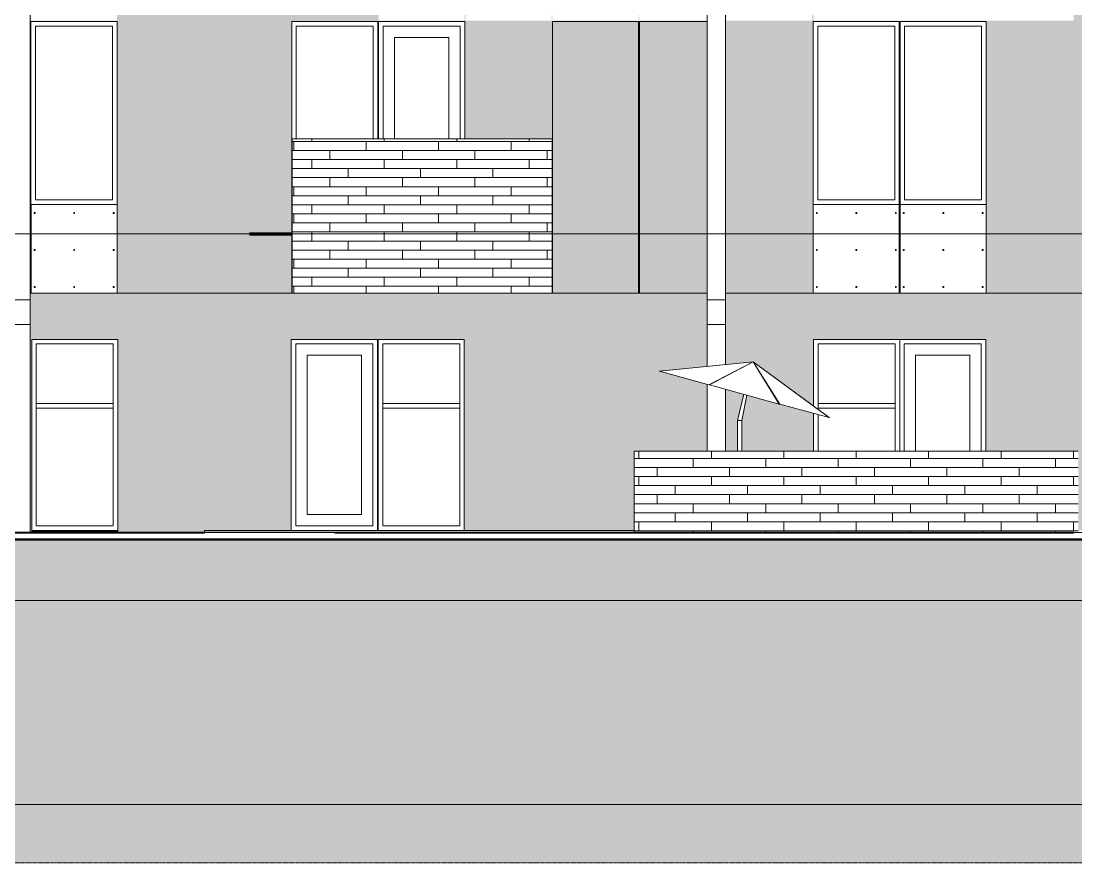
# Model space of a CAD drawing. Header units: inches. Extents: x -4169 to 1533, y -251 to 585.
# Drawn here: x -3410.1 to -2944.1, y -145.9 to 225.9 of the extents above; entities that cross this region are included whole.
import ezdxf

# ---------------------------------------------------------------- set-up
doc = ezdxf.new("R2010")
doc.units = ezdxf.units.IN
doc.header["$MEASUREMENT"] = 0
doc.linetypes.add('Aligning Line 1_8_', pattern=[0.25, 0.125, -0.125])
doc.linetypes.add('Grid Line 1_2_', pattern=[0.875, 0.5, -0.125, 0.125, -0.125])
for name, color, linetype, lineweight in [('0-1', 7, 'Continuous', 5), ('A-AREA', 32, 'Continuous', 70), ('A-FLOR', 192, 'Continuous', 13), ('A-FLOR-LEVL-1', 51, 'Grid Line 1_2_', 9), ('A-GENM', 5, 'Continuous', 9), ('A-WALL', 113, 'Continuous', 13), ('A-WALL-PATT-1', 111, 'Continuous', 9), ('C-TOPO', 7, 'Continuous', 9), ('C-TOPO-1', 250, 'Continuous', 50), ('G-ANNO-SYMB', 111, 'Aligning Line 1_8_', 9), ('G-ANNO-SYMB-1', 147, 'Aligning Line 1_8_', 9), ('G-IMPT', 8, 'Continuous', 9), ('L-SITE', 91, 'Continuous', 9)]:
    doc.layers.add(name, color=color, linetype=linetype, lineweight=lineweight)
pattern_1 = [(0, (-3177.649, 132.8), (0, 4), []), (90, (-3177.649, 132.8), (-8, 8), [4, -28]), (90, (-3161.649, 136.8), (-8, 8), [4, -28])]

# ---------------------------------------------------------------- blocks, each defined once
blk = doc.blocks.new('CTR - 2nd Phase_rvt-1-BUILDING ELEVATION - WEST')
at = {"layer": 'A-FLOR-LEVL-1'}
for p, q in [((-4168.71, 132), (-1856.66, 132)), ((-4168.71, 0), (-1856.66, 0)), ((-4168.71, -30), (-1856.66, -30)), ((-4168.71, -120), (-1856.66, -120))]:
    blk.add_line(p, q, dxfattribs=at)
blk = doc.blocks.new('CTR  - Topography_rvt-1-BUILDING ELEVATION - WEST')
at = {"layer": 'C-TOPO'}
h = blk.add_hatch(dxfattribs=at)
h.set_pattern_fill('FP_6', color=256, style=0, pattern_type=2)
h.set_pattern_definition([(0, (-2936.56, 0), (24, 24), [24, -24]), (0, (-2936.56, 9), (24, 24), [24, -24]), (0, (-2936.56, 18), (24, 24), [24, -24]), (90, (-2933.56, 21), (-24, 24), [24, -24]), (90, (-2924.56, 21), (-24, 24), [24, -24]), (90, (-2915.56, 21), (-24, 24), [24, -24])])
h.paths.add_polyline_path([(-3984.99, -145.85), (-1953.4, -145.85), (-1953.4, -1.09), (-1969.95, -1.08), (-2011.33, -0.84), (-2066.39, -0.87), (-2097.03, -1.51), (-2578.71, -2.92), (-2634.34, -2.92), (-2653.71, -3), (-3639.93, -3), (-3847.12, -22.5), (-3898.72, -18.12), (-3984.99, -4.1), (-3984.99, -61.75)], flags=0)
at = {"layer": 'A-FLOR-LEVL-1'}
for p, q in [((-4168.71, 0), (-1856.66, 0)), ((-4168.71, -120), (-1856.66, -120))]:
    blk.add_line(p, q, dxfattribs=at)
at = {"layer": 'C-TOPO'}
blk.add_line((-2835.44, -3), (-3488.86, -3), dxfattribs=at)
at = {"layer": 'C-TOPO-1'}
blk.add_line((-3488.86, -3), (-2835.44, -3), dxfattribs=at)
at = {"layer": 'G-ANNO-SYMB-1'}
blk.add_line((-1953.4, 0), (-4072, 0), dxfattribs=at)
blk = doc.blocks.new('CTR - 1st Phase - Common Walls_rvt-1-BUILDING ELEVATION - WEST')
at = {"layer": 'A-FLOR-LEVL-1'}
for p, q in [((-4168.71, 132), (-1856.66, 132)), ((-4168.71, 0), (-1856.66, 0)), ((-4168.71, -30), (-1856.66, -30)), ((-4168.71, -120), (-1856.66, -120))]:
    blk.add_line(p, q, dxfattribs=at)
at = {"layer": 'G-ANNO-SYMB-1'}
blk.add_line((-1953.4, 0), (-4072, 0), dxfattribs=at)
blk = doc.blocks.new('Outdoor Table01 - 02ZUTB01_dwg-1294291-BUILDING ELEVATION - WEST')
at = {"layer": 'G-IMPT'}
for p, q in [((-3086.64, 75.5), (-3128.21, 71.29)), ((-3086.64, 75.5), (-3128.21, 71.29)), ((-3086.64, 75.5), (-3128.1, 71.26)), ((-3086.64, 75.5), (-3106.27, 65.31)), ((-3086.64, 75.5), (-3106.02, 65.24)), ((-3086.64, 75.5), (-3075.15, 56.82)), ((-3086.64, 75.5), (-3052.96, 50.77)), ((-3086.64, 75.5), (-3052.96, 50.77)), ((-3086.64, 75.5), (-3053.06, 50.8)), ((-3086.64, 75.5), (-3074.89, 56.75)), ((-3106.27, 65.31), (-3128.1, 71.26)), ((-3075.15, 56.82), (-3106.02, 65.24)), ((-3093.64, 49.5), (-3090.85, 61.1)), ((-3091.64, 49.5), (-3089.4, 60.7)), ((-3053.06, 50.8), (-3074.89, 56.75)), ((-3093.64, 36), (-3093.64, 49.5)), ((-3093.64, 49.5), (-3091.64, 49.5)), ((-3091.64, 36), (-3091.64, 49.5))]:
    blk.add_line(p, q, dxfattribs=at)
blk = doc.blocks.new('Outdoor Table01 - Outdoor Table01-1294297-BUILDING ELEVATION - WEST')
blk.add_blockref('Outdoor Table01 - 02ZUTB01_dwg-1294291-BUILDING ELEVATION - WEST', (0, 0))
blk = doc.blocks.new('_THE_ WINDOW _ DOOR - Door - 1st Floor-1942389-BUILDING ELEVATION - WEST')
at = {"layer": 'A-GENM'}
for p, q in [((-3252.7, 85.37), (-3290.72, 85.37)), ((-3290.72, 85.37), (-3290.72, 1)), ((-3252.7, 1), (-3252.7, 85.37)), ((-3288.72, 3), (-3288.72, 83.37)), ((-3288.72, 83.37), (-3254.7, 83.37)), ((-3254.7, 83.37), (-3254.7, 3)), ((-3283.72, 8), (-3283.72, 78.37)), ((-3283.72, 78.37), (-3259.7, 78.37)), ((-3259.7, 78.37), (-3259.7, 8)), ((-3259.7, 8), (-3283.72, 8)), ((-3254.7, 3), (-3288.72, 3))]:
    blk.add_line(p, q, dxfattribs=at)
blk = doc.blocks.new('_THE_ WINDOW _ DOOR - Window - 1st Floor-1942390-BUILDING ELEVATION - WEST')
at = {"layer": 'A-GENM'}
for p, q in [((-3405.42, 85.37), (-3405.42, 1)), ((-3367.4, 85.37), (-3405.42, 85.37)), ((-3367.4, 1), (-3367.4, 85.37)), ((-3403.42, 83.37), (-3369.4, 83.37)), ((-3403.42, 3), (-3403.42, 83.37)), ((-3369.4, 83.37), (-3369.4, 3)), ((-3369.4, 57), (-3403.42, 57)), ((-3403.42, 57), (-3403.42, 55)), ((-3369.4, 55), (-3369.4, 57)), ((-3403.42, 55), (-3369.4, 55)), ((-3405.42, 1), (-3405.42, 0.5)), ((-3405.42, 1), (-3367.4, 1)), ((-3405.42, 0.5), (-3367.4, 0.5)), ((-3369.4, 3), (-3403.42, 3)), ((-3367.4, 0.5), (-3367.4, 1))]:
    blk.add_line(p, q, dxfattribs=at)
blk = doc.blocks.new('_THE_ WINDOW _ DOOR - Door - 1st Floor-1942396-BUILDING ELEVATION - WEST')
at = {"layer": 'A-GENM'}
for p, q in [((-3021.92, 85.37), (-3021.92, 36)), ((-2983.9, 85.37), (-3021.92, 85.37)), ((-2983.9, 36), (-2983.9, 85.37)), ((-3019.92, 83.37), (-2985.9, 83.37)), ((-3019.92, 36), (-3019.92, 83.37)), ((-2985.9, 83.37), (-2985.9, 36)), ((-3014.92, 78.37), (-2990.9, 78.37)), ((-3014.92, 36), (-3014.92, 78.37)), ((-2990.9, 78.37), (-2990.9, 36))]:
    blk.add_line(p, q, dxfattribs=at)
blk = doc.blocks.new('_THE_ WINDOW _ DOOR - Window - 1st Floor-V1-BUILDING ELEVATION - WEST')
at = {"layer": 'A-GENM'}
for p, q in [((-3059.95, 85.37), (-3059.95, 55.86)), ((-3021.92, 85.37), (-3059.95, 85.37)), ((-3021.92, 36), (-3021.92, 85.37)), ((-3057.95, 83.37), (-3023.92, 83.37)), ((-3057.95, 54.39), (-3057.95, 83.37)), ((-3023.92, 83.37), (-3023.92, 36)), ((-3023.92, 57), (-3057.95, 57)), ((-3057.95, 57), (-3057.95, 55)), ((-3023.92, 55), (-3023.92, 57)), ((-3059.95, 52.67), (-3059.95, 36)), ((-3057.95, 55), (-3023.92, 55)), ((-3057.95, 36), (-3057.95, 52.13))]:
    blk.add_line(p, q, dxfattribs=at)
blk = doc.blocks.new('_THE_ WINDOW _ DOOR - Window - 1st Floor-V2-BUILDING ELEVATION - WEST')
at = {"layer": 'A-GENM'}
for p, q in [((-3252.32, 85.37), (-3252.32, 1)), ((-3214.3, 85.37), (-3252.32, 85.37)), ((-3214.3, 1), (-3214.3, 85.37)), ((-3250.32, 83.37), (-3216.3, 83.37)), ((-3250.32, 3), (-3250.32, 83.37)), ((-3216.3, 83.37), (-3216.3, 3)), ((-3216.3, 57), (-3250.32, 57)), ((-3250.32, 57), (-3250.32, 55)), ((-3216.3, 55), (-3216.3, 57)), ((-3250.32, 55), (-3216.3, 55)), ((-3216.3, 3), (-3250.32, 3))]:
    blk.add_line(p, q, dxfattribs=at)
blk = doc.blocks.new('_THE_ WINDOW _ DOOR - hvac panel-V4-BUILDING ELEVATION - WEST')
at = {"layer": 'A-GENM'}
h = blk.add_hatch(dxfattribs=at)
h.set_pattern_fill('FP_18', color=256, style=0, pattern_type=2)
h.set_pattern_definition([(0, (-3111.723, 170.437), (1, 1), [0.5, -1.5]), (90, (-3111.473, 170.187), (-1, 1), [0.5, -1.5])])
h.paths.add_polyline_path([(-3106.91, 105.75), (-3106.91, 225.75), (-3136.94, 225.75), (-3136.94, 105.75)], flags=0)
for p, q in [((-3106.91, 225.75), (-3136.94, 225.75)), ((-3136.94, 225.75), (-3136.94, 105.75)), ((-3136.94, 105.75), (-3106.91, 105.75))]:
    blk.add_line(p, q, dxfattribs=at)
blk = doc.blocks.new('_THE_ WINDOW _ DOOR - Window - 2nd _ 3rd Floors-1942383-BUILDING ELEVATION - WEST')
at = {"layer": 'A-GENM'}
h = blk.add_hatch(dxfattribs=at)
h.set_pattern_fill('FP_15', color=256, style=0, pattern_type=2)
h.set_pattern_definition([(180, (-2409.08, 283.55), (38.4, 120.38), [0.392, -38.007]), (180, (-2409.08, 283.95), (38.4, 120.38), [0.392, -38.007]), (180, (-2409.08, 299.91), (38.4, 120.38), [0.392, -38.007]), (180, (-2409.08, 300.3), (38.4, 120.38), [0.392, -38.007]), (180, (-2409.08, 316.27), (38.4, 120.38), [0.392, -38.007]), (180, (-2409.08, 316.66), (38.4, 120.38), [0.392, -38.007]), (180, (-2409.08, 332.62), (38.4, 120.38), [0.392, -38.007]), (180, (-2409.08, 333.02), (38.4, 120.38), [0.392, -38.007]), (180, (-2409.08, 348.98), (38.4, 120.38), [0.392, -38.007]), (180, (-2409.08, 349.38), (38.4, 120.38), [0.392, -38.007]), (180, (-2409.08, 365.34), (38.4, 120.38), [0.392, -38.007]), (180, (-2409.08, 365.73), (38.4, 120.375), [0.392, -38.007]), (180, (-2409.08, 381.7), (38.4, 120.375), [0.392, -38.007]), (180, (-2409.08, 382.09), (38.4, 120.375), [0.392, -38.007]), (180, (-2409.08, 398.05), (38.4, 120.375), [0.392, -38.007]), (180, (-2409.08, 398.45), (38.4, 120.375), [0.392, -38.007]), (180, (-2426.53, 283.55), (38.4, 120.38), [0.392, -38.007]), (180, (-2426.53, 283.95), (38.4, 120.38), [0.392, -38.007]), (180, (-2426.53, 299.91), (38.4, 120.38), [0.392, -38.007]), (180, (-2426.53, 300.3), (38.4, 120.38), [0.392, -38.007]), (180, (-2426.53, 316.27), (38.4, 120.38), [0.392, -38.007]), (180, (-2426.53, 316.66), (38.4, 120.38), [0.392, -38.007]), (180, (-2426.53, 332.62), (38.4, 120.38), [0.392, -38.007]), (180, (-2426.53, 333.02), (38.4, 120.38), [0.392, -38.007]), (180, (-2426.53, 348.98), (38.4, 120.38), [0.392, -38.007]), (180, (-2426.53, 349.38), (38.4, 120.38), [0.392, -38.007]), (180, (-2426.53, 365.34), (38.4, 120.375), [0.392, -38.007]), (180, (-2426.53, 365.73), (38.4, 120.375), [0.392, -38.007]), (180, (-2426.53, 381.7), (38.4, 120.375), [0.392, -38.007]), (180, (-2426.53, 382.09), (38.4, 120.375), [0.392, -38.007]), (180, (-2426.53, 398.05), (38.4, 120.375), [0.392, -38.007]), (180, (-2426.53, 398.45), (38.4, 120.375), [0.392, -38.007]), (180, (-2443.98, 283.55), (38.4, 120.38), [0.392, -38.007]), (180, (-2443.98, 283.95), (38.4, 120.38), [0.392, -38.007]), (180, (-2443.98, 299.91), (38.4, 120.38), [0.392, -38.007]), (180, (-2443.98, 300.3), (38.4, 120.38), [0.392, -38.007]), (180, (-2443.98, 316.27), (38.4, 120.38), [0.392, -38.007]), (180, (-2443.98, 316.66), (38.4, 120.38), [0.392, -38.007]), (180, (-2443.98, 332.62), (38.4, 120.38), [0.392, -38.007]), (180, (-2443.98, 333.02), (38.4, 120.38), [0.392, -38.007]), (180, (-2443.98, 348.98), (38.4, 120.38), [0.392, -38.007]), (180, (-2443.98, 349.38), (38.4, 120.38), [0.392, -38.007]), (180, (-2443.98, 365.34), (38.4, 120.375), [0.392, -38.007]), (180, (-2443.98, 365.73), (38.4, 120.375), [0.392, -38.007]), (180, (-2443.98, 381.7), (38.4, 120.375), [0.392, -38.007]), (180, (-2443.98, 382.09), (38.4, 120.375), [0.392, -38.007]), (180, (-2443.98, 398.05), (38.4, 120.375), [0.392, -38.007]), (180, (-2443.98, 398.45), (38.4, 120.375), [0.392, -38.007]), (90, (-2407.336, 281), (38.4, -2e-15), [120, -0.375]), (90, (-2407.71, 281), (38.4, -2e-15), [120, -0.375]), (90, (-2409.077, 283.554), (38.4, -2e-15), [0.392, -119.982]), (90, (-2409.077, 299.91), (38.4, -2e-15), [0.392, -119.982]), (90, (-2409.077, 316.268), (38.4, -2e-15), [0.392, -119.982]), (90, (-2409.077, 332.625), (38.4, -2e-15), [0.392, -119.982]), (90, (-2409.077, 348.982), (38.4, -2e-15), [0.392, -119.982]), (90, (-2409.077, 365.34), (38.4, -2e-15), [0.392, -119.982]), (90, (-2409.077, 381.697), (38.4, -2e-15), [0.393, -119.983]), (90, (-2409.077, 398.054), (38.4, -2e-15), [0.392, -119.982]), (90, (-2409.47, 283.554), (38.4, -2e-15), [0.392, -119.982]), (90, (-2409.47, 299.91), (38.4, -2e-15), [0.392, -119.982]), (90, (-2409.47, 316.268), (38.4, -2e-15), [0.392, -119.982]), (90, (-2409.47, 332.625), (38.4, -2e-15), [0.392, -119.982]), (90, (-2409.47, 348.982), (38.4, -2e-15), [0.392, -119.982]), (90, (-2409.47, 365.34), (38.4, -2e-15), [0.392, -119.982]), (90, (-2409.47, 381.697), (38.4, -2e-15), [0.393, -119.983]), (90, (-2409.47, 398.054), (38.4, -2e-15), [0.392, -119.982]), (90, (-2426.527, 283.554), (38.4, -2e-15), [0.392, -119.982]), (90, (-2426.527, 299.91), (38.4, -2e-15), [0.392, -119.982]), (90, (-2426.527, 316.268), (38.4, -2e-15), [0.392, -119.982]), (90, (-2426.527, 332.625), (38.4, -2e-15), [0.392, -119.982]), (90, (-2426.527, 348.982), (38.4, -2e-15), [0.392, -119.982]), (90, (-2426.527, 365.34), (38.4, -2e-15), [0.392, -119.982]), (90, (-2426.527, 381.697), (38.4, -2e-15), [0.393, -119.983]), (90, (-2426.527, 398.054), (38.4, -2e-15), [0.392, -119.982]), (90, (-2426.92, 283.554), (38.4, -2e-15), [0.392, -119.982]), (90, (-2426.92, 299.91), (38.4, -2e-15), [0.392, -119.982]), (90, (-2426.92, 316.268), (38.4, -2e-15), [0.392, -119.982]), (90, (-2426.92, 332.625), (38.4, -2e-15), [0.392, -119.982]), (90, (-2426.92, 348.982), (38.4, -2e-15), [0.392, -119.982]), (90, (-2426.92, 365.34), (38.4, -2e-15), [0.392, -119.982]), (90, (-2426.92, 381.697), (38.4, -2e-15), [0.393, -119.983]), (90, (-2426.92, 398.054), (38.4, -2e-15), [0.392, -119.982]), (90, (-2443.977, 283.554), (38.4, -2e-15), [0.392, -119.982]), (90, (-2443.977, 299.91), (38.4, -2e-15), [0.392, -119.982]), (90, (-2443.977, 316.268), (38.4, -2e-15), [0.392, -119.982]), (90, (-2443.977, 332.625), (38.4, -2e-15), [0.392, -119.982]), (90, (-2443.977, 348.982), (38.4, -2e-15), [0.392, -119.982]), (90, (-2443.977, 365.34), (38.4, -2e-15), [0.392, -119.982]), (90, (-2443.977, 381.697), (38.4, -2e-15), [0.393, -119.983]), (90, (-2443.977, 398.054), (38.4, -2e-15), [0.392, -119.982]), (90, (-2444.37, 283.554), (38.4, -2e-15), [0.392, -119.982]), (90, (-2444.37, 299.91), (38.4, -2e-15), [0.392, -119.982]), (90, (-2444.37, 316.268), (38.4, -2e-15), [0.392, -119.982]), (90, (-2444.37, 332.625), (38.4, -2e-15), [0.392, -119.982]), (90, (-2444.37, 348.982), (38.4, -2e-15), [0.392, -119.982]), (90, (-2444.37, 365.34), (38.4, -2e-15), [0.392, -119.982]), (90, (-2444.37, 381.697), (38.4, -2e-15), [0.393, -119.983]), (90, (-2444.37, 398.054), (38.4, -2e-15), [0.392, -119.982]), (0, (-2445.74, 280.62), (38.4, 120.38), [38.025, -0.375]), (0, (-2445.74, 281), (38.4, 120.38), [38.025, -0.375])])
h.paths.add_polyline_path([(-2405.34, 226.12), (-2369.31, 226.12), (-2369.31, 265.37), (-2407.34, 265.37), (-2407.34, 226.12)], flags=0)
for p, q in [((-2407.34, 346.12), (-2407.34, 265.37)), ((-2369.31, 346.12), (-2407.34, 346.12)), ((-2369.31, 265.37), (-2369.31, 346.12)), ((-2405.34, 344.12), (-2371.31, 344.12)), ((-2405.34, 267.37), (-2405.34, 344.12)), ((-2371.31, 344.12), (-2371.31, 267.37)), ((-2371.31, 267.37), (-2405.34, 267.37)), ((-2407.34, 265.37), (-2407.34, 226.12)), ((-2407.34, 265.37), (-2369.31, 265.37)), ((-2369.31, 226.12), (-2369.31, 265.37)), ((-2407.34, 226.12), (-2369.31, 226.12))]:
    blk.add_line(p, q, dxfattribs=at)
blk = doc.blocks.new('_THE_ WINDOW _ DOOR - Door - 2nd Floor-1942387-BUILDING ELEVATION - WEST')
at = {"layer": 'A-GENM'}
for p, q in [((-2292.51, 225.75), (-2330.54, 225.75)), ((-2330.54, 225.75), (-2330.54, 174)), ((-2328.54, 174), (-2328.54, 223.75)), ((-2328.54, 223.75), (-2294.51, 223.75)), ((-2294.51, 223.75), (-2294.51, 174)), ((-2292.51, 174), (-2292.51, 225.75)), ((-2323.54, 174), (-2323.54, 218.75)), ((-2323.54, 218.75), (-2299.51, 218.75)), ((-2299.51, 218.75), (-2299.51, 174))]:
    blk.add_line(p, q, dxfattribs=at)
blk = doc.blocks.new('_THE_ WINDOW _ DOOR - Window - 2nd _ 3rd Floors-V5-BUILDING ELEVATION - WEST')
at = {"layer": 'A-GENM'}
h = blk.add_hatch(dxfattribs=at)
h.set_pattern_fill('FP_19', color=256, style=0, pattern_type=2)
h.set_pattern_definition([(180, (-3292.28, 163.18), (38.4, 120.38), [0.392, -38.007]), (180, (-3292.28, 163.57), (38.4, 120.38), [0.392, -38.007]), (180, (-3292.28, 179.54), (38.4, 120.38), [0.392, -38.007]), (180, (-3292.28, 179.93), (38.4, 120.38), [0.392, -38.007]), (180, (-3292.28, 195.89), (38.4, 120.38), [0.392, -38.007]), (180, (-3292.28, 196.29), (38.4, 120.38), [0.392, -38.007]), (180, (-3292.28, 212.25), (38.4, 120.38), [0.392, -38.007]), (180, (-3292.28, 212.64), (38.4, 120.38), [0.392, -38.007]), (180, (-3292.28, 228.61), (38.4, 120.38), [0.392, -38.007]), (180, (-3292.28, 229), (38.4, 120.38), [0.392, -38.007]), (180, (-3292.28, 244.96), (38.4, 120.38), [0.392, -38.007]), (180, (-3292.28, 245.36), (38.4, 120.38), [0.392, -38.007]), (180, (-3292.28, 261.32), (38.4, 120.375), [0.392, -38.007]), (180, (-3292.28, 261.71), (38.4, 120.375), [0.392, -38.007]), (180, (-3292.28, 277.68), (38.4, 120.375), [0.392, -38.007]), (180, (-3292.28, 278.07), (38.4, 120.375), [0.392, -38.007]), (180, (-3309.73, 163.18), (38.4, 120.38), [0.392, -38.007]), (180, (-3309.73, 163.57), (38.4, 120.38), [0.392, -38.007]), (180, (-3309.73, 179.54), (38.4, 120.38), [0.392, -38.007]), (180, (-3309.73, 179.93), (38.4, 120.38), [0.392, -38.007]), (180, (-3309.73, 195.89), (38.4, 120.38), [0.392, -38.007]), (180, (-3309.73, 196.29), (38.4, 120.38), [0.392, -38.007]), (180, (-3309.73, 212.25), (38.4, 120.38), [0.392, -38.007]), (180, (-3309.73, 212.64), (38.4, 120.38), [0.392, -38.007]), (180, (-3309.73, 228.61), (38.4, 120.38), [0.392, -38.007]), (180, (-3309.73, 229), (38.4, 120.38), [0.392, -38.007]), (180, (-3309.73, 244.96), (38.4, 120.38), [0.392, -38.007]), (180, (-3309.73, 245.36), (38.4, 120.38), [0.392, -38.007]), (180, (-3309.73, 261.32), (38.4, 120.375), [0.392, -38.007]), (180, (-3309.73, 261.71), (38.4, 120.375), [0.392, -38.007]), (180, (-3309.73, 277.68), (38.4, 120.375), [0.392, -38.007]), (180, (-3309.73, 278.07), (38.4, 120.375), [0.392, -38.007]), (180, (-3327.18, 163.18), (38.4, 120.38), [0.392, -38.007]), (180, (-3327.18, 163.57), (38.4, 120.38), [0.392, -38.007]), (180, (-3327.18, 179.54), (38.4, 120.38), [0.392, -38.007]), (180, (-3327.18, 179.93), (38.4, 120.38), [0.392, -38.007]), (180, (-3327.18, 195.89), (38.4, 120.38), [0.392, -38.007]), (180, (-3327.18, 196.29), (38.4, 120.38), [0.392, -38.007]), (180, (-3327.18, 212.25), (38.4, 120.38), [0.392, -38.007]), (180, (-3327.18, 212.64), (38.4, 120.38), [0.392, -38.007]), (180, (-3327.18, 228.61), (38.4, 120.38), [0.392, -38.007]), (180, (-3327.18, 229), (38.4, 120.38), [0.392, -38.007]), (180, (-3327.18, 244.96), (38.4, 120.38), [0.392, -38.007]), (180, (-3327.18, 245.36), (38.4, 120.38), [0.392, -38.007]), (180, (-3327.18, 261.32), (38.4, 120.375), [0.392, -38.007]), (180, (-3327.18, 261.71), (38.4, 120.375), [0.392, -38.007]), (180, (-3327.18, 277.68), (38.4, 120.375), [0.392, -38.007]), (180, (-3327.18, 278.07), (38.4, 120.375), [0.392, -38.007]), (90, (-3290.536, 160.625), (38.4, -2e-15), [120, -0.375]), (90, (-3290.91, 160.625), (38.4, -2e-15), [120, -0.375]), (90, (-3292.277, 163.18), (38.4, -2e-15), [0.392, -119.982]), (90, (-3292.277, 179.536), (38.4, -2e-15), [0.392, -119.982]), (90, (-3292.277, 195.893), (38.4, -2e-15), [0.392, -119.982]), (90, (-3292.277, 212.25), (38.4, -2e-15), [0.392, -119.982]), (90, (-3292.277, 228.607), (38.4, -2e-15), [0.392, -119.982]), (90, (-3292.277, 244.964), (38.4, -2e-15), [0.392, -119.982]), (90, (-3292.277, 261.322), (38.4, -2e-15), [0.392, -119.982]), (90, (-3292.277, 277.68), (38.4, -2e-15), [0.392, -119.982]), (90, (-3292.67, 163.18), (38.4, -2e-15), [0.392, -119.982]), (90, (-3292.67, 179.536), (38.4, -2e-15), [0.392, -119.982]), (90, (-3292.67, 195.893), (38.4, -2e-15), [0.392, -119.982]), (90, (-3292.67, 212.25), (38.4, -2e-15), [0.392, -119.982]), (90, (-3292.67, 228.607), (38.4, -2e-15), [0.392, -119.982]), (90, (-3292.67, 244.964), (38.4, -2e-15), [0.392, -119.982]), (90, (-3292.67, 261.322), (38.4, -2e-15), [0.392, -119.982]), (90, (-3292.67, 277.68), (38.4, -2e-15), [0.392, -119.982]), (90, (-3309.727, 163.18), (38.4, -2e-15), [0.392, -119.982]), (90, (-3309.727, 179.536), (38.4, -2e-15), [0.392, -119.982]), (90, (-3309.727, 195.893), (38.4, -2e-15), [0.392, -119.982]), (90, (-3309.727, 212.25), (38.4, -2e-15), [0.392, -119.982]), (90, (-3309.727, 228.607), (38.4, -2e-15), [0.392, -119.982]), (90, (-3309.727, 244.964), (38.4, -2e-15), [0.392, -119.982]), (90, (-3309.727, 261.322), (38.4, -2e-15), [0.392, -119.982]), (90, (-3309.727, 277.68), (38.4, -2e-15), [0.392, -119.982]), (90, (-3310.12, 163.18), (38.4, -2e-15), [0.392, -119.982]), (90, (-3310.12, 179.536), (38.4, -2e-15), [0.392, -119.982]), (90, (-3310.12, 195.893), (38.4, -2e-15), [0.392, -119.982]), (90, (-3310.12, 212.25), (38.4, -2e-15), [0.392, -119.982]), (90, (-3310.12, 228.607), (38.4, -2e-15), [0.392, -119.982]), (90, (-3310.12, 244.964), (38.4, -2e-15), [0.392, -119.982]), (90, (-3310.12, 261.322), (38.4, -2e-15), [0.392, -119.982]), (90, (-3310.12, 277.68), (38.4, -2e-15), [0.392, -119.982]), (90, (-3327.177, 163.18), (38.4, -2e-15), [0.392, -119.982]), (90, (-3327.177, 179.536), (38.4, -2e-15), [0.392, -119.982]), (90, (-3327.177, 195.893), (38.4, -2e-15), [0.392, -119.982]), (90, (-3327.177, 212.25), (38.4, -2e-15), [0.392, -119.982]), (90, (-3327.177, 228.607), (38.4, -2e-15), [0.392, -119.982]), (90, (-3327.177, 244.964), (38.4, -2e-15), [0.392, -119.982]), (90, (-3327.177, 261.322), (38.4, -2e-15), [0.392, -119.982]), (90, (-3327.177, 277.68), (38.4, -2e-15), [0.392, -119.982]), (90, (-3327.57, 163.18), (38.4, -2e-15), [0.392, -119.982]), (90, (-3327.57, 179.536), (38.4, -2e-15), [0.392, -119.982]), (90, (-3327.57, 195.893), (38.4, -2e-15), [0.392, -119.982]), (90, (-3327.57, 212.25), (38.4, -2e-15), [0.392, -119.982]), (90, (-3327.57, 228.607), (38.4, -2e-15), [0.392, -119.982]), (90, (-3327.57, 244.964), (38.4, -2e-15), [0.392, -119.982]), (90, (-3327.57, 261.322), (38.4, -2e-15), [0.392, -119.982]), (90, (-3327.57, 277.68), (38.4, -2e-15), [0.392, -119.982]), (0, (-3328.94, 160.25), (38.4, 120.38), [38.025, -0.375]), (0, (-3328.94, 160.62), (38.4, 120.38), [38.025, -0.375])])
h.paths.add_polyline_path([(-3290.54, 105.75), (-3290.35, 105.75), (-3290.35, 145), (-3290.54, 145), (-3290.54, 106.47)], flags=0)
for p, q in [((-3290.54, 225.75), (-3290.54, 145)), ((-3252.51, 225.75), (-3290.54, 225.75)), ((-3288.54, 223.75), (-3254.51, 223.75)), ((-3288.54, 174), (-3288.54, 223.75)), ((-3254.51, 223.75), (-3254.51, 174)), ((-3252.51, 174), (-3252.51, 225.75)), ((-3290.54, 145), (-3290.54, 105.75)), ((-3290.54, 145), (-3290.35, 145)), ((-3290.54, 105.75), (-3290.35, 105.75))]:
    blk.add_line(p, q, dxfattribs=at)
blk = doc.blocks.new('_THE_ WINDOW _ DOOR - hvac panel-1942384-BUILDING ELEVATION - WEST')
at = {"layer": 'A-GENM'}
h = blk.add_hatch(dxfattribs=at)
h.set_pattern_fill('FP_17', color=256, style=0, pattern_type=2)
h.set_pattern_definition([(0, (-2842.923, 170.437), (1, 1), [0.5, -1.5]), (90, (-2842.673, 170.187), (-1, 1), [0.5, -1.5])])
h.paths.add_polyline_path([(-2830.11, 105.75), (-2830.11, 225.75), (-2868.14, 225.75), (-2868.14, 105.75)], flags=0)
for p, q in [((-2830.11, 225.75), (-2868.14, 225.75)), ((-2868.14, 225.75), (-2868.14, 105.75)), ((-2830.11, 105.75), (-2830.11, 225.75)), ((-2868.14, 105.75), (-2830.11, 105.75))]:
    blk.add_line(p, q, dxfattribs=at)
blk = doc.blocks.new('077123 - Manufactured Gutters and Downspouts - 077123 - Manufactured Gutters and Downspouts-V11-BUILDING ELEVATION - WEST')
at = {"layer": 'A-GENM'}
for p, q in [((-3106.91, 102.78), (-3106.91, 353.15)), ((-3098.91, 353.15), (-3098.91, 102.78)), ((-3106.91, 91.91), (-3106.91, 102.78)), ((-3098.91, 102.78), (-3106.91, 102.78)), ((-3098.91, 102.78), (-3098.91, 91.91)), ((-3106.91, 73.43), (-3106.91, 91.91)), ((-3098.91, 91.91), (-3106.91, 91.91)), ((-3098.91, 91.91), (-3098.91, 74.25)), ((-3106.91, 36), (-3106.91, 65.48)), ((-3098.91, 69.13), (-3098.91, 69)), ((-3098.91, 63.3), (-3098.91, 36))]:
    blk.add_line(p, q, dxfattribs=at)
blk = doc.blocks.new('077123 - Manufactured Gutters and Downspouts - 077123 - Manufactured Gutters and Downspouts-2003419-BUILDING ELEVATION - WEST')
at = {"layer": 'A-GENM'}
for p, q in [((-2484.14, 353.15), (-2484.14, 102.78)), ((-2484.14, 102.78), (-2492.14, 102.78)), ((-2484.14, 102.78), (-2484.14, 91.91)), ((-2484.14, 91.91), (-2492.14, 91.91)), ((-2484.14, 91.91), (-2484.14, 0.25))]:
    blk.add_line(p, q, dxfattribs=at)

msp = doc.modelspace()

# ---------------------------------------------------------------- hatches: boundary and pattern name
at = {"layer": 'A-WALL-PATT-1'}
h = msp.add_hatch(dxfattribs=at)
h.set_pattern_fill('FP_1', color=256, style=0, pattern_type=2)
h.set_pattern_definition([(0, (-3865.17, 108.3), (-38.4, 120.375), [0.392, -38.007]), (0, (-3865.17, 108.7), (-38.4, 120.375), [0.392, -38.007]), (0, (-3865.17, 124.66), (-38.4, 120.375), [0.392, -38.007]), (0, (-3865.17, 125.05), (-38.4, 120.375), [0.392, -38.007]), (0, (-3865.17, 141.02), (-38.4, 120.375), [0.392, -38.007]), (0, (-3865.17, 141.41), (-38.4, 120.375), [0.392, -38.007]), (0, (-3865.17, 157.38), (-38.4, 120.375), [0.392, -38.007]), (0, (-3865.17, 157.77), (-38.4, 120.375), [0.392, -38.007]), (0, (-3865.17, 173.73), (-38.4, 120.375), [0.392, -38.007]), (0, (-3865.17, 174.12), (-38.4, 120.375), [0.392, -38.007]), (0, (-3865.17, 190.09), (-38.4, 120.375), [0.392, -38.007]), (0, (-3865.17, 190.48), (-38.4, 120.375), [0.392, -38.007]), (0, (-3865.17, 206.45), (-38.4, 120.375), [0.392, -38.007]), (0, (-3865.17, 206.84), (-38.4, 120.375), [0.392, -38.007]), (0, (-3865.17, 222.8), (-38.4, 120.375), [0.392, -38.007]), (0, (-3865.17, 223.2), (-38.4, 120.375), [0.392, -38.007]), (0, (-3847.72, 108.3), (-38.4, 120.375), [0.392, -38.007]), (0, (-3847.72, 108.7), (-38.4, 120.375), [0.392, -38.007]), (0, (-3847.72, 124.66), (-38.4, 120.375), [0.392, -38.007]), (0, (-3847.72, 125.05), (-38.4, 120.375), [0.392, -38.007]), (0, (-3847.72, 141.02), (-38.4, 120.375), [0.392, -38.007]), (0, (-3847.72, 141.41), (-38.4, 120.375), [0.392, -38.007]), (0, (-3847.72, 157.38), (-38.4, 120.375), [0.392, -38.007]), (0, (-3847.72, 157.77), (-38.4, 120.375), [0.392, -38.007]), (0, (-3847.72, 173.73), (-38.4, 120.375), [0.392, -38.007]), (0, (-3847.72, 174.12), (-38.4, 120.375), [0.392, -38.007]), (0, (-3847.72, 190.09), (-38.4, 120.375), [0.392, -38.007]), (0, (-3847.72, 190.48), (-38.4, 120.375), [0.392, -38.007]), (0, (-3847.72, 206.45), (-38.4, 120.375), [0.392, -38.007]), (0, (-3847.72, 206.84), (-38.4, 120.375), [0.392, -38.007]), (0, (-3847.72, 222.8), (-38.4, 120.375), [0.392, -38.007]), (0, (-3847.72, 223.2), (-38.4, 120.375), [0.392, -38.007]), (0, (-3830.27, 108.3), (-38.4, 120.375), [0.392, -38.007]), (0, (-3830.27, 108.7), (-38.4, 120.375), [0.392, -38.007]), (0, (-3830.27, 124.66), (-38.4, 120.375), [0.392, -38.007]), (0, (-3830.27, 125.05), (-38.4, 120.375), [0.392, -38.007]), (0, (-3830.27, 141.02), (-38.4, 120.375), [0.392, -38.007]), (0, (-3830.27, 141.41), (-38.4, 120.375), [0.392, -38.007]), (0, (-3830.27, 157.38), (-38.4, 120.375), [0.392, -38.007]), (0, (-3830.27, 157.77), (-38.4, 120.375), [0.392, -38.007]), (0, (-3830.27, 173.73), (-38.4, 120.375), [0.392, -38.007]), (0, (-3830.27, 174.12), (-38.4, 120.375), [0.392, -38.007]), (0, (-3830.27, 190.09), (-38.4, 120.375), [0.392, -38.007]), (0, (-3830.27, 190.48), (-38.4, 120.375), [0.392, -38.007]), (0, (-3830.27, 206.45), (-38.4, 120.375), [0.392, -38.007]), (0, (-3830.27, 206.84), (-38.4, 120.375), [0.392, -38.007]), (0, (-3830.27, 222.8), (-38.4, 120.375), [0.392, -38.007]), (0, (-3830.27, 223.2), (-38.4, 120.375), [0.392, -38.007]), (90, (-3866.91, 105.75), (-38.4, 2e-15), [120, -0.375]), (90, (-3866.536, 105.75), (-38.4, 2e-15), [120, -0.375]), (90, (-3865.17, 108.304), (-38.4, 2e-15), [0.392, -119.982]), (90, (-3865.17, 124.66), (-38.4, 2e-15), [0.392, -119.982]), (90, (-3865.17, 141.018), (-38.4, 2e-15), [0.392, -119.982]), (90, (-3865.17, 157.375), (-38.4, 2e-15), [0.392, -119.982]), (90, (-3865.17, 173.732), (-38.4, 2e-15), [0.392, -119.982]), (90, (-3865.17, 190.09), (-38.4, 2e-15), [0.393, -119.983]), (90, (-3865.17, 206.447), (-38.4, 2e-15), [0.392, -119.982]), (90, (-3865.17, 222.804), (-38.4, 2e-15), [0.392, -119.982]), (90, (-3864.777, 108.304), (-38.4, 2e-15), [0.392, -119.982]), (90, (-3864.777, 124.66), (-38.4, 2e-15), [0.392, -119.982]), (90, (-3864.777, 141.018), (-38.4, 2e-15), [0.392, -119.982]), (90, (-3864.777, 157.375), (-38.4, 2e-15), [0.392, -119.982]), (90, (-3864.777, 173.732), (-38.4, 2e-15), [0.392, -119.982]), (90, (-3864.777, 190.09), (-38.4, 2e-15), [0.393, -119.983]), (90, (-3864.777, 206.447), (-38.4, 2e-15), [0.392, -119.982]), (90, (-3864.777, 222.804), (-38.4, 2e-15), [0.392, -119.982]), (90, (-3847.72, 108.304), (-38.4, 2e-15), [0.392, -119.982]), (90, (-3847.72, 124.66), (-38.4, 2e-15), [0.392, -119.982]), (90, (-3847.72, 141.018), (-38.4, 2e-15), [0.392, -119.982]), (90, (-3847.72, 157.375), (-38.4, 2e-15), [0.392, -119.982]), (90, (-3847.72, 173.732), (-38.4, 2e-15), [0.392, -119.982]), (90, (-3847.72, 190.09), (-38.4, 2e-15), [0.393, -119.983]), (90, (-3847.72, 206.447), (-38.4, 2e-15), [0.392, -119.982]), (90, (-3847.72, 222.804), (-38.4, 2e-15), [0.392, -119.982]), (90, (-3847.327, 108.304), (-38.4, 2e-15), [0.392, -119.982]), (90, (-3847.327, 124.66), (-38.4, 2e-15), [0.392, -119.982]), (90, (-3847.327, 141.018), (-38.4, 2e-15), [0.392, -119.982]), (90, (-3847.327, 157.375), (-38.4, 2e-15), [0.392, -119.982]), (90, (-3847.327, 173.732), (-38.4, 2e-15), [0.392, -119.982]), (90, (-3847.327, 190.09), (-38.4, 2e-15), [0.393, -119.983]), (90, (-3847.327, 206.447), (-38.4, 2e-15), [0.392, -119.982]), (90, (-3847.327, 222.804), (-38.4, 2e-15), [0.392, -119.982]), (90, (-3830.27, 108.304), (-38.4, 2e-15), [0.392, -119.982]), (90, (-3830.27, 124.66), (-38.4, 2e-15), [0.392, -119.982]), (90, (-3830.27, 141.018), (-38.4, 2e-15), [0.392, -119.982]), (90, (-3830.27, 157.375), (-38.4, 2e-15), [0.392, -119.982]), (90, (-3830.27, 173.732), (-38.4, 2e-15), [0.392, -119.982]), (90, (-3830.27, 190.09), (-38.4, 2e-15), [0.393, -119.983]), (90, (-3830.27, 206.447), (-38.4, 2e-15), [0.392, -119.982]), (90, (-3830.27, 222.804), (-38.4, 2e-15), [0.392, -119.982]), (90, (-3829.877, 108.304), (-38.4, 2e-15), [0.392, -119.982]), (90, (-3829.877, 124.66), (-38.4, 2e-15), [0.392, -119.982]), (90, (-3829.877, 141.018), (-38.4, 2e-15), [0.392, -119.982]), (90, (-3829.877, 157.375), (-38.4, 2e-15), [0.392, -119.982]), (90, (-3829.877, 173.732), (-38.4, 2e-15), [0.392, -119.982]), (90, (-3829.877, 190.09), (-38.4, 2e-15), [0.393, -119.983]), (90, (-3829.877, 206.447), (-38.4, 2e-15), [0.392, -119.982]), (90, (-3829.877, 222.804), (-38.4, 2e-15), [0.392, -119.982]), (180, (-3828.51, 105.38), (-38.4, 120.375), [38.025, -0.375]), (180, (-3828.51, 105.75), (-38.4, 120.375), [38.025, -0.375])])
h.paths.add_polyline_path([(-3851.85, 105.75), (-3828.14, 105.75), (-3828.14, 225.75), (-3790.11, 225.75), (-3790.11, 105.75), (-3721.12, 105.75), (-3721.12, 346.5), (-3851.85, 346.5), (-3851.85, 346.12), (-3751.71, 346.12), (-3751.71, 226.12), (-3851.85, 226.12), (-3851.85, 106.47)], flags=0)
h.paths.add_polyline_path([(-3021.74, 105.75), (-3021.74, 225.75), (-2983.71, 225.75), (-2983.71, 105.75), (-2906.54, 105.75), (-2906.54, 225.75), (-2868.51, 225.75), (-2868.51, 105.75), (-2868.14, 105.75), (-2868.14, 225.75), (-2830.11, 225.75), (-2830.11, 105.75), (-2799.71, 105.75), (-2799.71, 346.5), (-3098.91, 346.5), (-3098.91, 105.75), (-3060.14, 105.75), (-3060.14, 225.75), (-3022.11, 225.75), (-3022.11, 105.75)], flags=0)
h.paths.add_polyline_path([(-3136.94, 105.75), (-3136.94, 225.75), (-3106.91, 225.75), (-3106.91, 226.12), (-3136.94, 226.12), (-3136.94, 346.12), (-3106.91, 346.16), (-3106.91, 346.5), (-3406.11, 346.5), (-3406.11, 105.75), (-3405.74, 105.75), (-3405.74, 225.75), (-3367.71, 225.75), (-3367.71, 105.75), (-3290.54, 105.75), (-3290.54, 225.75), (-3252.51, 225.75), (-3252.51, 174), (-3252.14, 174), (-3252.14, 225.75), (-3214.11, 225.75), (-3214.11, 174), (-3175.52, 174), (-3175.52, 105.75), (-3175.34, 105.75), (-3175.34, 225.75), (-3137.31, 225.75), (-3137.31, 105.75)], flags=0)
h.paths.add_polyline_path([(-2791.71, 105.75), (-2752.94, 105.75), (-2752.94, 225.75), (-2714.91, 225.75), (-2714.91, 105.75), (-2714.54, 105.75), (-2714.54, 225.75), (-2676.51, 225.75), (-2676.51, 105.75), (-2637.92, 105.75), (-2637.92, 226.12), (-2522.72, 226.12), (-2522.72, 105.75), (-2492.14, 105.75), (-2492.14, 346.5), (-2791.71, 346.5), (-2791.71, 106.47)], flags=0)
h.paths.add_polyline_path([(-3636.51, 105.75), (-3597.74, 105.75), (-3597.74, 225.75), (-3559.71, 225.75), (-3559.71, 105.75), (-3414.11, 105.79), (-3414.11, 346.5), (-3713.12, 346.5), (-3713.12, 105.75), (-3674.54, 105.75), (-3674.54, 225.75), (-3636.51, 225.75), (-3636.51, 106.47)], flags=0)
h.paths.add_polyline_path([(-2368.75, 105.75), (-2368.75, 174), (-2330.54, 174), (-2330.54, 225.75), (-2292.51, 225.75), (-2292.51, 174), (-2292.14, 174), (-2292.14, 225.75), (-2254.11, 225.75), (-2254.11, 174), (-2253.92, 174), (-2253.92, 105.75), (-2253.74, 105.75), (-2253.74, 346.5), (-2484.14, 346.5), (-2484.14, 346.12), (-2446.11, 346.12), (-2446.11, 226.12), (-2484.14, 226.12), (-2484.14, 225.75), (-2446.11, 225.75), (-2446.11, 105.75), (-2445.36, 105.75), (-2445.36, 225.75), (-2407.34, 225.75), (-2407.34, 105.75)], flags=0)
h.paths.add_polyline_path([(-2085.81, 105.75), (-2067.92, 105.75), (-2067.92, 226.12), (-2177.12, 226.12), (-2177.12, 346.12), (-2067.92, 346.12), (-2067.92, 346.5), (-2245.74, 346.5), (-2245.74, 105.75), (-2176.94, 105.75), (-2176.94, 225.75), (-2138.91, 225.75), (-2138.91, 105.75), (-2138.54, 105.75), (-2138.54, 225.75), (-2100.51, 225.75), (-2100.51, 105.75)], flags=0)
h.paths.add_polyline_path([(-3520.94, 106.12), (-3520.94, 346.12), (-3482.91, 346.12), (-3482.91, 106.12)], flags=0)
h.paths.add_polyline_path([(-3175.34, 226.12), (-3175.34, 346.12), (-3137.31, 346.12), (-3137.31, 226.12), (-3145.11, 226.12)], flags=0)
h.paths.add_polyline_path([(-3444.51, 226.12), (-3482.54, 226.12), (-3482.54, 346.12), (-3444.51, 346.12), (-3444.51, 265.37)], flags=0)
h.paths.add_polyline_path([(-2904.54, 226.12), (-2906.54, 226.12), (-2906.54, 346.12), (-2868.51, 346.12), (-2868.51, 226.12), (-2880.29, 226.12)], flags=0)
h.paths.add_polyline_path([(-3213.74, 226.12), (-3213.74, 346.12), (-3175.71, 346.12), (-3175.71, 226.12), (-3211.32, 226.12)], flags=0)
h.paths.add_polyline_path([(-3367.71, 226.12), (-3405.74, 226.12), (-3405.74, 346.12), (-3367.71, 346.12), (-3367.71, 265.37)], flags=0)
h.paths.add_polyline_path([(-2406.96, 226.12), (-2407.34, 226.12), (-2407.34, 346.12), (-2369.31, 346.12), (-2369.31, 226.12)], flags=0)
h.paths.add_polyline_path([(-3597.74, 226.12), (-3597.74, 346.12), (-3559.71, 346.12), (-3559.71, 226.12), (-3561.71, 226.12)], flags=0)
h.paths.add_polyline_path([(-3214.11, 226.12), (-3252.14, 226.12), (-3252.14, 346.12), (-3214.11, 346.12), (-3214.11, 232.63)], flags=0)
h.paths.add_polyline_path([(-3060.51, 226.12), (-3098.54, 226.12), (-3098.54, 346.12), (-3060.51, 346.12), (-3060.51, 265.37)], flags=0)
h.paths.add_polyline_path([(-2681.67, 226.12), (-2791.15, 226.12), (-2791.15, 306), (-2752.94, 306), (-2752.94, 346.12), (-2714.91, 346.12), (-2714.91, 306), (-2714.54, 306), (-2714.54, 346.12), (-2676.51, 346.12), (-2676.51, 306), (-2676.32, 306), (-2676.32, 226.12), (-2680.57, 226.12)], flags=0)
h.paths.add_polyline_path([(-3708.5, 226.12), (-3712.75, 226.12), (-3712.75, 346.12), (-3674.72, 346.12), (-3674.72, 306), (-3674.54, 306), (-3674.54, 346.12), (-3636.51, 346.12), (-3636.51, 306), (-3597.92, 306), (-3597.92, 226.12), (-3674.76, 226.12)], flags=0)
h.paths.add_polyline_path([(-2830.11, 226.12), (-2868.14, 226.12), (-2868.14, 346.12), (-2830.11, 346.12), (-2830.11, 261.75)], flags=0)
h.paths.add_polyline_path([(-2290.14, 226.12), (-2292.14, 226.12), (-2292.14, 346.12), (-2254.11, 346.12), (-2254.11, 226.12), (-2284.43, 226.12)], flags=0)
h.paths.add_polyline_path([(-2292.51, 226.12), (-2330.54, 226.12), (-2330.54, 346.12), (-2292.51, 346.12), (-2292.51, 232.63)], flags=0)
h.paths.add_polyline_path([(-3059.2, 226.12), (-3059.95, 226.12), (-3059.95, 306), (-3021.74, 306), (-3021.74, 346.12), (-2983.71, 346.12), (-2983.71, 306), (-2945.12, 306), (-2945.12, 226.12), (-3055.7, 226.12)], flags=0)
h = msp.add_hatch(dxfattribs=at)
h.set_pattern_fill('FP_14', color=256, style=0, pattern_type=2)
h.set_pattern_definition(pattern_1)
h.paths.add_polyline_path([(-3286.1, 105.75), (-3286.1, 174), (-3290.35, 174), (-3290.35, 105.75)], flags=0)
h = msp.add_hatch(dxfattribs=at)
h.set_pattern_fill('FP_14', color=256, style=0, pattern_type=2)
h.set_pattern_definition(pattern_1)
h.paths.add_polyline_path([(-3179.77, 105.75), (-3179.77, 174), (-3286.1, 174), (-3286.1, 105.75), (-3277.53, 105.75)], flags=0)
h = msp.add_hatch(dxfattribs=at)
h.set_pattern_fill('FP_14', color=256, style=0, pattern_type=2)
h.set_pattern_definition(pattern_1)
h.paths.add_polyline_path([(-3175.52, 105.75), (-3175.52, 174), (-3179.77, 174), (-3179.77, 105.75)], flags=0)
h = msp.add_hatch(dxfattribs=at)
h.set_pattern_fill('FP_8', color=256, style=0, pattern_type=2)
h.set_pattern_definition([(0, (-3826.511, -29.2), (0, 4), []), (90, (-3826.511, -29.2), (-8, 8), [4, -28]), (90, (-3810.511, -25.2), (-8, 8), [4, -28])])
h.paths.add_polyline_path([(-2642.24, 0), (-2642.24, 105.75), (-2791.71, 105.75), (-2791.71, 85.37), (-2772.7, 85.37), (-2772.7, 1), (-2695.52, 1), (-2695.52, 0), (-2689.62, 0), (-2689.62, 88), (-2649.62, 88), (-2649.62, 0), (-2648.57, 0)], flags=0)
h.paths.add_polyline_path([(-3556.46, 0.25), (-3414.11, 0.25), (-3414.11, 105.75), (-3713.12, 105.75), (-3713.12, 0.25), (-3575.45, 0.25)], flags=0)
h.paths.add_polyline_path([(-3748.09, 0.25), (-3721.12, 0.25), (-3721.12, 105.75), (-3822.2, 105.75), (-3822.16, 0.25), (-3796.46, 0.25)], flags=0)
h.paths.add_polyline_path([(-3343.73, 0.25), (-3329.12, 0.25), (-3329.12, 1), (-3290.72, 1), (-3290.72, 85.37), (-3252.7, 85.37), (-3252.7, 1), (-3252.32, 1), (-3252.32, 85.37), (-3214.3, 85.37), (-3214.3, 1), (-3139.25, 1), (-3139.25, 36), (-3106.91, 36), (-3106.91, 65.48), (-3128.1, 71.26), (-3106.91, 73.43), (-3106.91, 105.75), (-3406.11, 105.75), (-3406.11, 0.25)], flags=0)
h.paths.add_polyline_path([(-3367.4, 0.5), (-3405.42, 0.5), (-3405.42, 85.37), (-3367.4, 85.37), (-3367.4, 1)], flags=0)
h.paths.add_polyline_path([(-3559.52, 0.5), (-3597.55, 0.5), (-3597.55, 85.37), (-3559.52, 85.37), (-3559.52, 1)], flags=0)
h.paths.add_polyline_path([(-3597.92, 0.5), (-3673.97, 0.5), (-3673.97, 85.37), (-3597.92, 85.37), (-3597.92, 1)], flags=0)
h.paths.add_polyline_path([(-3807.18, 0.5), (-3808.75, 0.5), (-3808.75, 85.37), (-3770.72, 85.37), (-3770.72, 0.5)], flags=0)
h.paths.add_polyline_path([(-2811.1, 1), (-2810.72, 1), (-2810.72, 85.37), (-2799.71, 85.37), (-2799.71, 105.75), (-3098.91, 105.75), (-3098.91, 74.25), (-3086.64, 75.5), (-3059.95, 55.86), (-3059.95, 85.37), (-2983.9, 85.37), (-2983.9, 36), (-2943, 36), (-2943, 1), (-2887.52, 1), (-2887.52, 85.37), (-2849.5, 85.37), (-2849.5, 1), (-2849.12, 1), (-2849.12, 85.37), (-2811.1, 85.37), (-2811.1, 1)], flags=0)
h.paths.add_polyline_path([(-3091.64, 36), (-3059.95, 36), (-3059.95, 52.67), (-3074.89, 56.75), (-3086.02, 74.5), (-3075.15, 56.82), (-3089.4, 60.7), (-3091.64, 49.5), (-3091.64, 43.39)], flags=0)
h.paths.add_polyline_path([(-3093.64, 36), (-3093.64, 49.5), (-3090.85, 61.1), (-3098.91, 63.3), (-3098.91, 36), (-3095.46, 36)], flags=0)
h.paths.add_polyline_path([(-3098.91, 69), (-3088.56, 74.5), (-3098.91, 69.13)], flags=0)
h = msp.add_hatch(dxfattribs=at)
h.set_pattern_fill('FP_9', color=256, style=0, pattern_type=2)
h.set_pattern_definition([(0, (-2945.124, 0.8), (0, 4), []), (90, (-2945.124, 0.8), (-8, 8), [4, -28]), (90, (-2929.124, 4.8), (-8, 8), [4, -28])])
h.paths.add_polyline_path([(-2945.12, 0), (-2943, 0), (-2943, 36), (-3139.25, 36), (-3139.25, 0.25), (-2945.12, 0.25)], flags=0)

# ---------------------------------------------------------------- linework, layer by layer
at = {"layer": 'A-AREA'}
msp.add_line((-3309.19, 132), (-3290.35, 132), dxfattribs=at)
at = {"layer": 'A-FLOR'}
for p, q in [((-3830.93, 0.25), (-2945.12, 0.25)), ((-3829.32, 0), (-1953.4, 0)), ((-3329.12, 1), (-3139.25, 1)), ((-3329.12, 1), (-3329.12, -0.25)), ((-3271.52, 0.25), (-3271.52, -0.25)), ((-2945.12, 0.25), (-2945.12, -0.25)), ((-3329.12, -0.25), (-3830.93, -0.25)), ((-2945.12, -0.25), (-3271.52, -0.25))]:
    msp.add_line(p, q, dxfattribs=at)
at = {"layer": 'A-FLOR-LEVL-1'}
for p, q in [((-4167.96, 132), (-1857.41, 132)), ((-4167.96, 0), (-1857.41, 0)), ((-4167.96, -30), (-1857.41, -30)), ((-4167.96, -120), (-1857.41, -120))]:
    msp.add_line(p, q, dxfattribs=at)
at = {"layer": 'A-WALL'}
for p, q in [((-3175.34, 105.75), (-3175.34, 225.75)), ((-3175.34, 225.75), (-3137.31, 225.75)), ((-3137.31, 225.75), (-3137.31, 105.75)), ((-3136.94, 105.75), (-3136.94, 225.75)), ((-3136.94, 225.75), (-3106.91, 225.75)), ((-3175.52, 174), (-3290.35, 174)), ((-3290.35, 105.75), (-3290.35, 174)), ((-3175.52, 174), (-3175.52, 105.75)), ((-3405.74, 105.75), (-3405.74, 145)), ((-3367.71, 145), (-3367.71, 105.75)), ((-3290.54, 105.75), (-3290.54, 145)), ((-3060.14, 105.75), (-3060.14, 145)), ((-3022.11, 145), (-3022.11, 105.75)), ((-3021.74, 105.75), (-3021.74, 145)), ((-2983.71, 145), (-2983.71, 105.75)), ((-3406.11, 105.75), (-3405.74, 105.75)), ((-3367.71, 105.75), (-3290.54, 105.75)), ((-3290.35, 105.75), (-3175.34, 105.75)), ((-3137.31, 105.75), (-3136.94, 105.75)), ((-3098.91, 105.75), (-3060.14, 105.75)), ((-3022.11, 105.75), (-3021.74, 105.75)), ((-2983.71, 105.75), (-2906.54, 105.75)), ((-2943, 36), (-3139.25, 36)), ((-3139.25, 36), (-3139.25, 0.25)), ((-3405.42, 0.5), (-3405.42, 1)), ((-3367.4, 0.5), (-3405.42, 0.5)), ((-3367.4, 1), (-3367.4, 0.5))]:
    msp.add_line(p, q, dxfattribs=at)
at = {"layer": 'G-ANNO-SYMB'}
for p, q in [((-1953.4, 0), (-4072, 0)), ((-1953.4, -145.84), (-4072, -145.84))]:
    msp.add_line(p, q, dxfattribs=at)

# ---------------------------------------------------------------- block references
at = {"layer": '0-1'}
for name in ['CTR - 2nd Phase_rvt-1-BUILDING ELEVATION - WEST', 'CTR - 1st Phase - Common Walls_rvt-1-BUILDING ELEVATION - WEST', 'CTR  - Topography_rvt-1-BUILDING ELEVATION - WEST']:
    msp.add_blockref(name, (0, 0), dxfattribs=at)
at = {"layer": 'A-GENM'}
for name, p in [('077123 - Manufactured Gutters and Downspouts - 077123 - Manufactured Gutters and Downspouts-2003419-BUILDING ELEVATION - WEST', (-921.98, 0)), ('077123 - Manufactured Gutters and Downspouts - 077123 - Manufactured Gutters and Downspouts-V11-BUILDING ELEVATION - WEST', (0, 0)), ('_THE_ WINDOW _ DOOR - Window - 2nd _ 3rd Floors-1942383-BUILDING ELEVATION - WEST', (-998.4, -120.37)), ('_THE_ WINDOW _ DOOR - Window - 2nd _ 3rd Floors-V5-BUILDING ELEVATION - WEST', (0, 0)), ('_THE_ WINDOW _ DOOR - Door - 2nd Floor-1942387-BUILDING ELEVATION - WEST', (-921.6, 0)), ('_THE_ WINDOW _ DOOR - hvac panel-1942384-BUILDING ELEVATION - WEST', (-307.2, 0)), ('_THE_ WINDOW _ DOOR - hvac panel-V4-BUILDING ELEVATION - WEST', (0, 0)), ('_THE_ WINDOW _ DOOR - Window - 2nd _ 3rd Floors-1942383-BUILDING ELEVATION - WEST', (-652.8, -120.37)), ('_THE_ WINDOW _ DOOR - Window - 2nd _ 3rd Floors-1942383-BUILDING ELEVATION - WEST', (-614.4, -120.37)), ('_THE_ WINDOW _ DOOR - Window - 1st Floor-1942390-BUILDING ELEVATION - WEST', (0, 0)), ('_THE_ WINDOW _ DOOR - Door - 1st Floor-1942389-BUILDING ELEVATION - WEST', (0, 0)), ('_THE_ WINDOW _ DOOR - Window - 1st Floor-V2-BUILDING ELEVATION - WEST', (0, 0)), ('_THE_ WINDOW _ DOOR - Window - 1st Floor-V1-BUILDING ELEVATION - WEST', (0, 0)), ('_THE_ WINDOW _ DOOR - Door - 1st Floor-1942396-BUILDING ELEVATION - WEST', (0, 0))]:
    msp.add_blockref(name, p, dxfattribs=at)
at = {"layer": 'L-SITE'}
msp.add_blockref('Outdoor Table01 - Outdoor Table01-1294297-BUILDING ELEVATION - WEST', (0, 0), dxfattribs=at)

doc.saveas('drawing.dxf')
